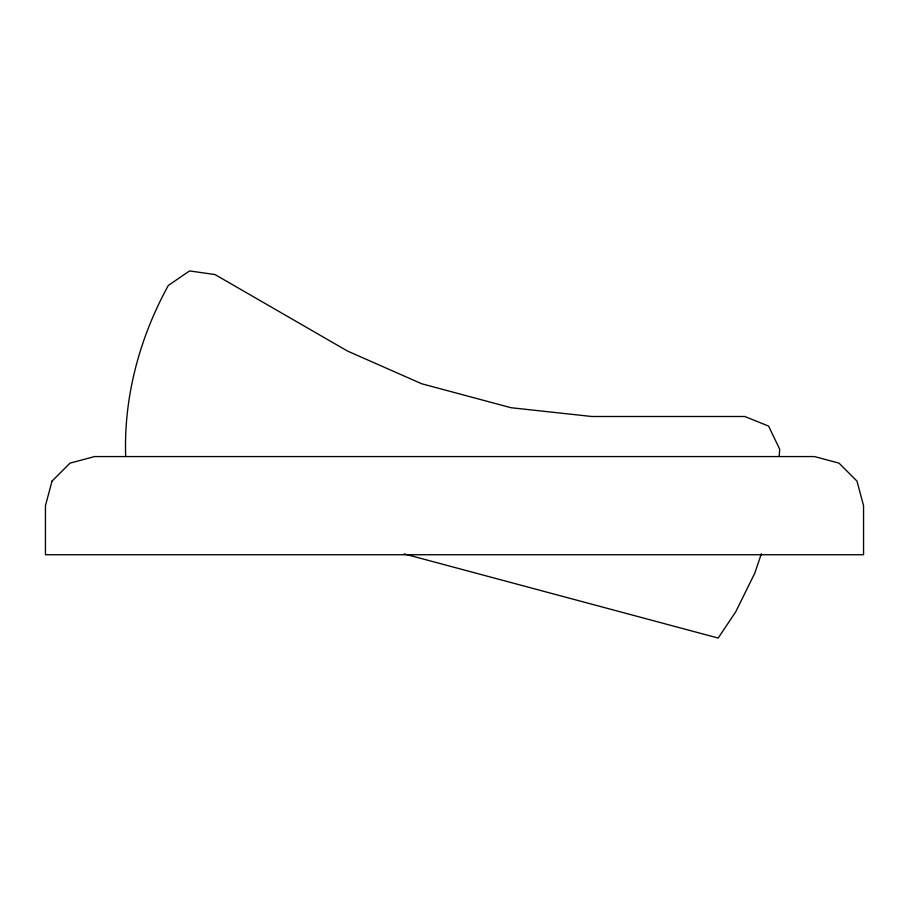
<?xml version="1.0" encoding="UTF-8"?>
<svg xmlns="http://www.w3.org/2000/svg" width="909" height="909" viewBox="0 0 909 909"><rect width="100%" height="100%" fill="white"/><g stroke="black" fill="none" stroke-linecap="round" stroke-linejoin="round"><path stroke-width="1.36" d="M779.218 456.159L779.695 449.216L768.571 426.082L744.755 416.492L591.748 416.492L511.108 407.732L421.708 383.768L347.488 351.044L214.978 274.541L189.561 270.939L168.358 285.415C139.691 337.432 123.613 396.813 125.681 456.352M761.367 553.717L754.709 573.34L735.779 611.723L718.178 638.061L404.221 553.933M52.029 481.111L45.45 505.654L45.45 554.74L863.55 554.74L863.55 505.654L856.971 481.111L839.007 463.147L814.464 456.568L94.536 456.568L69.993 463.147L52.029 481.111"/></g></svg>
